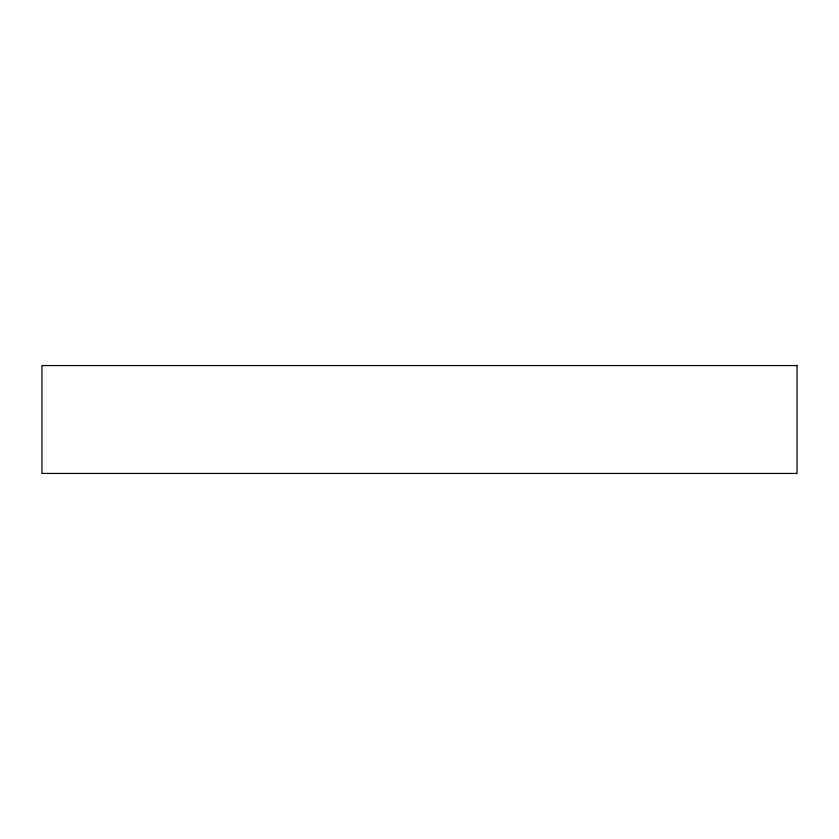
<?xml version="1.0" encoding="UTF-8"?>
<svg xmlns="http://www.w3.org/2000/svg" width="839" height="839" viewBox="0 0 839 839"><rect width="100%" height="100%" fill="white"/><g stroke="black" fill="none" stroke-linecap="round" stroke-linejoin="round"><path stroke-width="1.26" d="M797.05 365.563L41.95 365.563L41.95 473.437L797.05 473.437L797.05 365.563"/></g></svg>
